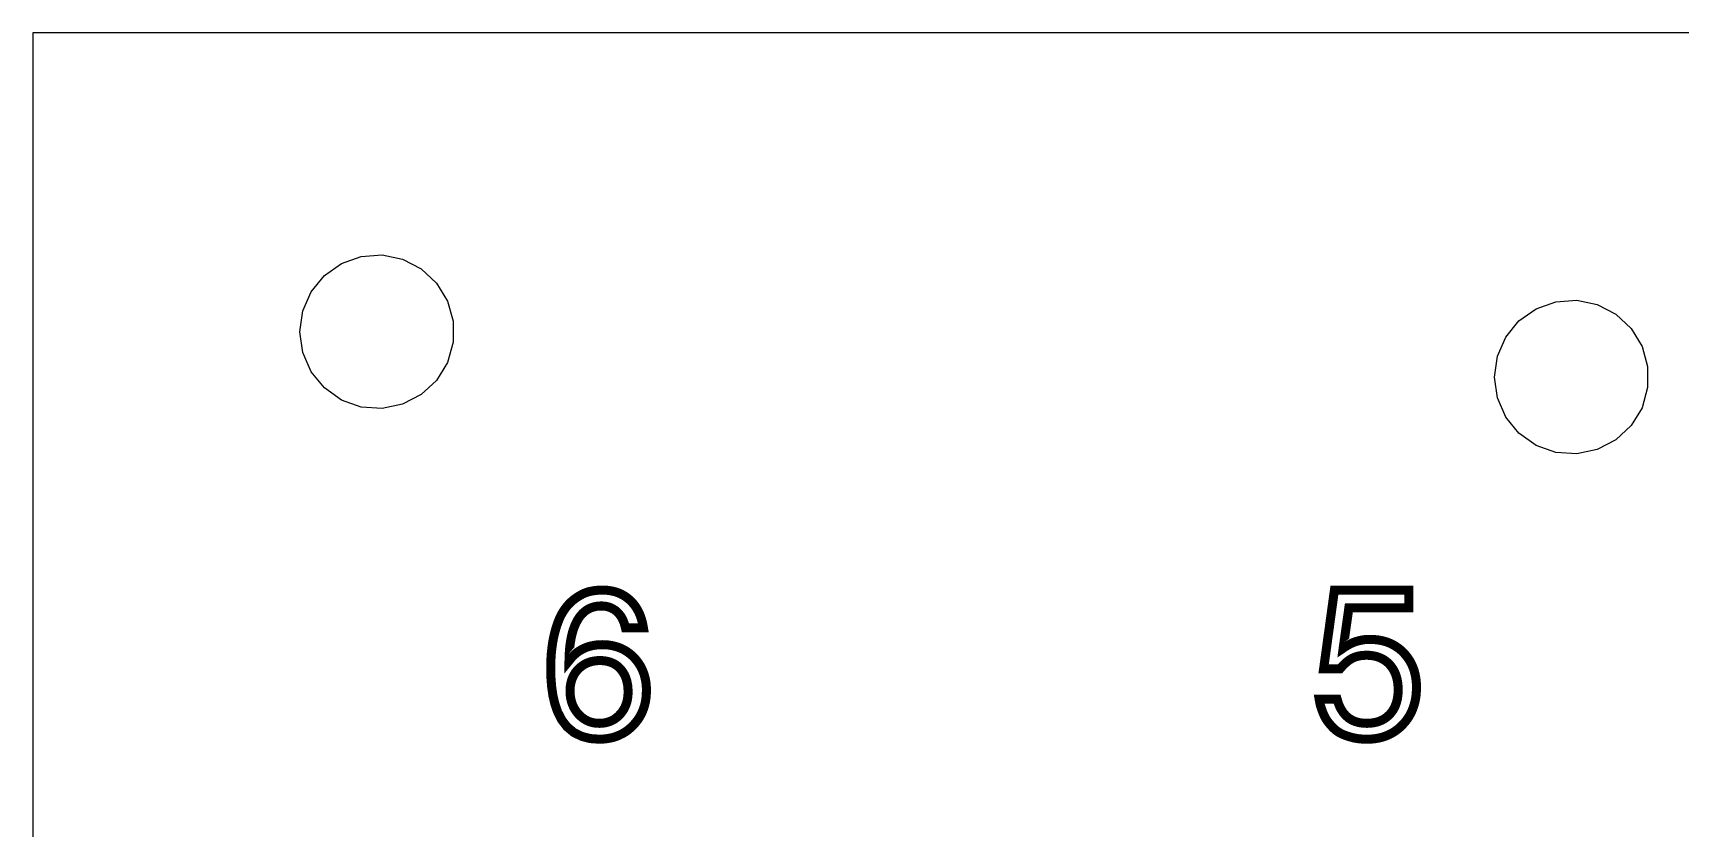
# Model space of a CAD drawing. Header units: metres. Extents: x -109 to 109, y -1 to 43.
# Drawn here: x -109 to -72.6, y 25.04 to 42.6 of the extents above; entities that cross this region are included whole.
import ezdxf

# ---------------------------------------------------------------- set-up
doc = ezdxf.new("R2010")
doc.units = ezdxf.units.M
doc.layers.add('CUT', color=1, linetype='Continuous')
doc.layers.add('MARK', color=5, linetype='Continuous')

msp = doc.modelspace()

# ---------------------------------------------------------------- linework, layer by layer
at = {"layer": 'CUT'}
for points in [[(-109, -1.2), (109, -1.2), (109, -1.2), (109, 42.6), (109, 42.6), (-109, 42.6), (-109, 42.6), (-109, -1.2)], [(-103.1, 36), (-103.037, 36.459), (-102.853, 36.883), (-102.56, 37.242), (-102.182, 37.509), (-101.746, 37.664), (-101.284, 37.696), (-100.831, 37.602), (-100.42, 37.389), (-100.081, 37.073), (-99.841, 36.677), (-99.716, 36.231), (-99.716, 35.769), (-99.841, 35.323), (-100.081, 34.927), (-100.42, 34.611), (-100.831, 34.398), (-101.284, 34.304), (-101.746, 34.336), (-102.182, 34.491), (-102.56, 34.758), (-102.853, 35.117), (-103.037, 35.541), (-103.1, 36)], [(-76.7, 35), (-76.637, 35.459), (-76.453, 35.883), (-76.16, 36.242), (-75.782, 36.509), (-75.346, 36.664), (-74.884, 36.696), (-74.431, 36.602), (-74.02, 36.389), (-73.681, 36.073), (-73.441, 35.677), (-73.316, 35.231), (-73.316, 34.769), (-73.441, 34.323), (-73.681, 33.927), (-74.02, 33.611), (-74.431, 33.398), (-74.884, 33.304), (-75.346, 33.336), (-75.782, 33.491), (-76.16, 33.758), (-76.453, 34.117), (-76.637, 34.541), (-76.7, 35)]]:
    msp.add_lwpolyline(points, close=True, dxfattribs=at)
at = {"layer": 'MARK', "const_width": 0.2}
for points in [[(-97.481, 29.302), (-97.496, 29.235), (-97.509, 29.168), (-97.52, 29.101), (-97.529, 29.033), (-97.537, 28.966), (-97.544, 28.898), (-97.549, 28.83), (-97.553, 28.762), (-97.555, 28.693), (-97.557, 28.625), (-97.558, 28.557), (-97.558, 28.557), (-97.553, 28.362), (-97.538, 28.167), (-97.511, 27.974), (-97.467, 27.784), (-97.403, 27.599), (-97.314, 27.426), (-97.195, 27.272), (-97.045, 27.148), (-96.87, 27.062), (-96.681, 27.014), (-96.487, 27), (-96.487, 27), (-96.411, 27.002), (-96.336, 27.009), (-96.261, 27.021), (-96.187, 27.037), (-96.115, 27.06), (-96.045, 27.088), (-95.977, 27.121), (-95.912, 27.159), (-95.85, 27.203), (-95.792, 27.251), (-95.737, 27.304), (-95.737, 27.304), (-95.686, 27.361), (-95.638, 27.422), (-95.596, 27.486), (-95.558, 27.553), (-95.526, 27.624), (-95.499, 27.696), (-95.478, 27.77), (-95.462, 27.845), (-95.451, 27.922), (-95.445, 27.998), (-95.443, 28.076), (-95.443, 28.076), (-95.444, 28.148), (-95.45, 28.221), (-95.46, 28.293), (-95.475, 28.364), (-95.495, 28.434), (-95.52, 28.502), (-95.549, 28.568), (-95.584, 28.632), (-95.624, 28.693), (-95.668, 28.75), (-95.717, 28.805), (-95.717, 28.805), (-95.768, 28.854), (-95.823, 28.899), (-95.88, 28.94), (-95.941, 28.976), (-96.005, 29.007), (-96.071, 29.033), (-96.139, 29.053), (-96.208, 29.069), (-96.278, 29.08), (-96.348, 29.086), (-96.419, 29.088), (-96.419, 29.088), (-96.496, 29.086), (-96.573, 29.078), (-96.649, 29.064), (-96.723, 29.045), (-96.796, 29.018), (-96.866, 28.985), (-96.932, 28.946), (-96.994, 28.9), (-97.052, 28.849), (-97.104, 28.793), (-97.153, 28.733), (-97.153, 28.733), (-97.151, 28.817), (-97.147, 28.901), (-97.141, 28.985), (-97.133, 29.069), (-97.121, 29.152), (-97.106, 29.235), (-97.088, 29.317), (-97.065, 29.399), (-97.038, 29.478), (-97.005, 29.556), (-96.966, 29.63), (-96.966, 29.63), (-96.935, 29.68), (-96.9, 29.727), (-96.861, 29.77), (-96.819, 29.811), (-96.773, 29.846), (-96.723, 29.877), (-96.67, 29.901), (-96.615, 29.92), (-96.558, 29.933), (-96.5, 29.941), (-96.442, 29.943), (-96.442, 29.943), (-96.407, 29.942), (-96.373, 29.939), (-96.339, 29.935), (-96.305, 29.928), (-96.272, 29.919), (-96.24, 29.907), (-96.208, 29.893), (-96.178, 29.877), (-96.149, 29.859), (-96.121, 29.839), (-96.095, 29.817), (-96.095, 29.817), (-96.068, 29.791), (-96.044, 29.763), (-96.021, 29.734), (-96, 29.703), (-95.981, 29.671), (-95.964, 29.638), (-95.949, 29.604), (-95.936, 29.569), (-95.925, 29.534), (-95.915, 29.498), (-95.906, 29.462), (-95.906, 29.462), (-95.87, 29.462), (-95.834, 29.462), (-95.798, 29.462), (-95.762, 29.462), (-95.726, 29.462), (-95.69, 29.462), (-95.654, 29.462), (-95.618, 29.462), (-95.582, 29.462), (-95.546, 29.462), (-95.51, 29.462), (-95.51, 29.462), (-95.521, 29.524), (-95.534, 29.586), (-95.551, 29.646), (-95.57, 29.707), (-95.593, 29.765), (-95.62, 29.823), (-95.651, 29.878), (-95.685, 29.931), (-95.723, 29.982), (-95.764, 30.029), (-95.809, 30.074), (-95.809, 30.074), (-95.855, 30.112), (-95.903, 30.148), (-95.954, 30.18), (-96.007, 30.208), (-96.062, 30.232), (-96.119, 30.252), (-96.177, 30.267), (-96.235, 30.279), (-96.295, 30.288), (-96.355, 30.292), (-96.415, 30.294), (-96.415, 30.294), (-96.442, 30.294), (-96.469, 30.293), (-96.497, 30.291), (-96.524, 30.289), (-96.552, 30.287), (-96.579, 30.284), (-96.606, 30.28), (-96.633, 30.275), (-96.66, 30.27), (-96.687, 30.264), (-96.714, 30.258), (-96.714, 30.258), (-96.743, 30.25), (-96.773, 30.24), (-96.801, 30.229), (-96.83, 30.217), (-96.858, 30.204), (-96.885, 30.189), (-96.912, 30.174), (-96.938, 30.159), (-96.964, 30.142), (-96.99, 30.125), (-97.015, 30.107), (-97.015, 30.107), (-97.045, 30.085), (-97.074, 30.062), (-97.102, 30.037), (-97.129, 30.011), (-97.155, 29.985), (-97.18, 29.957), (-97.204, 29.929), (-97.227, 29.9), (-97.249, 29.87), (-97.27, 29.839), (-97.29, 29.808), (-97.29, 29.808), (-97.315, 29.765), (-97.338, 29.722), (-97.359, 29.677), (-97.378, 29.632), (-97.396, 29.586), (-97.413, 29.539), (-97.429, 29.492), (-97.443, 29.445), (-97.457, 29.397), (-97.469, 29.35), (-97.481, 29.302)], [(-78.591, 30.294), (-78.741, 30.294), (-78.89, 30.294), (-79.04, 30.294), (-79.19, 30.294), (-79.34, 30.294), (-79.489, 30.294), (-79.639, 30.294), (-79.789, 30.294), (-79.939, 30.294), (-80.088, 30.294), (-80.238, 30.294), (-80.238, 30.294), (-80.26, 30.136), (-80.281, 29.978), (-80.303, 29.82), (-80.325, 29.662), (-80.346, 29.504), (-80.368, 29.347), (-80.39, 29.189), (-80.411, 29.031), (-80.433, 28.873), (-80.455, 28.715), (-80.477, 28.557), (-80.477, 28.557), (-80.443, 28.557), (-80.41, 28.557), (-80.377, 28.557), (-80.344, 28.557), (-80.311, 28.557), (-80.278, 28.557), (-80.245, 28.557), (-80.211, 28.557), (-80.178, 28.557), (-80.145, 28.557), (-80.112, 28.557), (-80.112, 28.557), (-80.091, 28.582), (-80.069, 28.606), (-80.047, 28.63), (-80.024, 28.653), (-80, 28.675), (-79.976, 28.697), (-79.951, 28.718), (-79.925, 28.738), (-79.898, 28.756), (-79.871, 28.773), (-79.842, 28.789), (-79.842, 28.789), (-79.815, 28.801), (-79.788, 28.812), (-79.76, 28.822), (-79.732, 28.83), (-79.703, 28.837), (-79.674, 28.842), (-79.645, 28.847), (-79.615, 28.85), (-79.586, 28.852), (-79.557, 28.854), (-79.527, 28.854), (-79.527, 28.854), (-79.476, 28.853), (-79.424, 28.848), (-79.374, 28.841), (-79.323, 28.83), (-79.274, 28.815), (-79.226, 28.797), (-79.18, 28.775), (-79.136, 28.749), (-79.094, 28.719), (-79.055, 28.686), (-79.018, 28.649), (-79.018, 28.649), (-78.983, 28.607), (-78.951, 28.562), (-78.923, 28.515), (-78.899, 28.465), (-78.879, 28.414), (-78.863, 28.361), (-78.85, 28.308), (-78.841, 28.254), (-78.834, 28.199), (-78.831, 28.144), (-78.829, 28.089), (-78.829, 28.089), (-78.831, 28.036), (-78.834, 27.983), (-78.841, 27.93), (-78.85, 27.877), (-78.863, 27.826), (-78.879, 27.775), (-78.899, 27.726), (-78.923, 27.678), (-78.95, 27.632), (-78.981, 27.589), (-79.016, 27.549), (-79.016, 27.549), (-79.053, 27.513), (-79.093, 27.481), (-79.135, 27.452), (-79.179, 27.426), (-79.226, 27.405), (-79.274, 27.387), (-79.324, 27.374), (-79.374, 27.363), (-79.425, 27.356), (-79.476, 27.352), (-79.527, 27.351), (-79.527, 27.351), (-79.611, 27.355), (-79.693, 27.367), (-79.774, 27.389), (-79.851, 27.422), (-79.922, 27.466), (-79.986, 27.521), (-80.041, 27.584), (-80.087, 27.654), (-80.125, 27.728), (-80.155, 27.806), (-80.179, 27.887), (-80.179, 27.887), (-80.215, 27.887), (-80.251, 27.887), (-80.287, 27.887), (-80.323, 27.887), (-80.359, 27.887), (-80.396, 27.887), (-80.432, 27.887), (-80.468, 27.887), (-80.504, 27.887), (-80.54, 27.887), (-80.576, 27.887), (-80.576, 27.887), (-80.574, 27.876), (-80.572, 27.865), (-80.57, 27.855), (-80.568, 27.844), (-80.566, 27.833), (-80.564, 27.823), (-80.562, 27.812), (-80.56, 27.801), (-80.558, 27.791), (-80.555, 27.78), (-80.553, 27.77), (-80.553, 27.77), (-80.55, 27.756), (-80.546, 27.742), (-80.542, 27.729), (-80.538, 27.716), (-80.533, 27.702), (-80.529, 27.689), (-80.524, 27.676), (-80.52, 27.663), (-80.515, 27.65), (-80.51, 27.636), (-80.506, 27.623), (-80.506, 27.623), (-80.5, 27.607), (-80.493, 27.59), (-80.487, 27.574), (-80.48, 27.558), (-80.473, 27.542), (-80.466, 27.525), (-80.458, 27.51), (-80.451, 27.494), (-80.442, 27.478), (-80.434, 27.463), (-80.425, 27.448), (-80.425, 27.448), (-80.415, 27.432), (-80.404, 27.416), (-80.394, 27.401), (-80.382, 27.386), (-80.371, 27.371), (-80.359, 27.357), (-80.348, 27.342), (-80.336, 27.328), (-80.324, 27.314), (-80.311, 27.3), (-80.299, 27.286), (-80.299, 27.286), (-80.284, 27.27), (-80.269, 27.254), (-80.253, 27.239), (-80.237, 27.225), (-80.221, 27.211), (-80.204, 27.197), (-80.187, 27.184), (-80.169, 27.171), (-80.151, 27.159), (-80.133, 27.148), (-80.114, 27.137), (-80.114, 27.137), (-80.092, 27.126), (-80.07, 27.115), (-80.047, 27.104), (-80.024, 27.095), (-80.001, 27.085), (-79.977, 27.077), (-79.954, 27.069), (-79.93, 27.061), (-79.906, 27.054), (-79.882, 27.047), (-79.858, 27.041), (-79.858, 27.041), (-79.827, 27.033), (-79.797, 27.026), (-79.766, 27.021), (-79.736, 27.016), (-79.705, 27.011), (-79.674, 27.008), (-79.643, 27.005), (-79.612, 27.003), (-79.58, 27.001), (-79.549, 27), (-79.518, 27), (-79.518, 27), (-79.439, 27.002), (-79.359, 27.009), (-79.281, 27.021), (-79.203, 27.039), (-79.127, 27.062), (-79.053, 27.091), (-78.982, 27.126), (-78.913, 27.167), (-78.849, 27.213), (-78.788, 27.264), (-78.731, 27.32), (-78.731, 27.32), (-78.676, 27.381), (-78.626, 27.446), (-78.582, 27.515), (-78.543, 27.587), (-78.51, 27.662), (-78.483, 27.739), (-78.461, 27.818), (-78.444, 27.898), (-78.433, 27.979), (-78.427, 28.061), (-78.424, 28.143), (-78.424, 28.143), (-78.426, 28.219), (-78.432, 28.296), (-78.443, 28.371), (-78.458, 28.446), (-78.478, 28.52), (-78.504, 28.592), (-78.535, 28.662), (-78.571, 28.729), (-78.613, 28.793), (-78.659, 28.853), (-78.71, 28.91), (-78.71, 28.91), (-78.764, 28.962), (-78.822, 29.01), (-78.884, 29.052), (-78.949, 29.09), (-79.016, 29.122), (-79.086, 29.149), (-79.158, 29.17), (-79.231, 29.186), (-79.305, 29.197), (-79.38, 29.203), (-79.455, 29.205), (-79.455, 29.205), (-79.512, 29.203), (-79.57, 29.199), (-79.626, 29.191), (-79.683, 29.179), (-79.738, 29.165), (-79.793, 29.147), (-79.846, 29.126), (-79.898, 29.101), (-79.948, 29.074), (-79.997, 29.044), (-80.044, 29.012), (-80.044, 29.012), (-80.033, 29.093), (-80.022, 29.174), (-80.01, 29.255), (-79.999, 29.336), (-79.987, 29.417), (-79.976, 29.498), (-79.964, 29.579), (-79.953, 29.66), (-79.941, 29.741), (-79.93, 29.822), (-79.919, 29.903), (-79.919, 29.903), (-79.798, 29.903), (-79.677, 29.903), (-79.556, 29.903), (-79.436, 29.903), (-79.315, 29.903), (-79.194, 29.903), (-79.074, 29.903), (-78.953, 29.903), (-78.832, 29.903), (-78.712, 29.903), (-78.591, 29.903), (-78.591, 29.903), (-78.591, 29.938), (-78.591, 29.974), (-78.591, 30.009), (-78.591, 30.045), (-78.591, 30.08), (-78.591, 30.116), (-78.591, 30.152), (-78.591, 30.187), (-78.591, 30.223), (-78.591, 30.258), (-78.591, 30.294)], [(-96.946, 28.55), (-96.911, 28.583), (-96.873, 28.613), (-96.834, 28.64), (-96.792, 28.664), (-96.749, 28.684), (-96.704, 28.701), (-96.658, 28.715), (-96.611, 28.725), (-96.564, 28.732), (-96.516, 28.736), (-96.469, 28.737), (-96.469, 28.737), (-96.422, 28.736), (-96.376, 28.732), (-96.331, 28.725), (-96.286, 28.715), (-96.242, 28.702), (-96.199, 28.685), (-96.157, 28.665), (-96.118, 28.641), (-96.081, 28.614), (-96.046, 28.583), (-96.014, 28.55), (-96.014, 28.55), (-95.983, 28.512), (-95.955, 28.471), (-95.93, 28.428), (-95.909, 28.383), (-95.891, 28.337), (-95.877, 28.289), (-95.866, 28.241), (-95.857, 28.192), (-95.852, 28.143), (-95.849, 28.094), (-95.848, 28.044), (-95.848, 28.044), (-95.849, 27.995), (-95.853, 27.946), (-95.859, 27.897), (-95.869, 27.849), (-95.882, 27.801), (-95.898, 27.755), (-95.917, 27.709), (-95.94, 27.666), (-95.966, 27.624), (-95.995, 27.584), (-96.028, 27.547), (-96.028, 27.547), (-96.06, 27.514), (-96.095, 27.483), (-96.132, 27.455), (-96.171, 27.43), (-96.212, 27.409), (-96.255, 27.39), (-96.299, 27.376), (-96.344, 27.365), (-96.389, 27.357), (-96.436, 27.352), (-96.482, 27.351), (-96.482, 27.351), (-96.53, 27.353), (-96.577, 27.357), (-96.624, 27.365), (-96.67, 27.377), (-96.715, 27.393), (-96.758, 27.412), (-96.8, 27.435), (-96.84, 27.461), (-96.877, 27.49), (-96.913, 27.522), (-96.946, 27.556), (-96.946, 27.556), (-96.978, 27.594), (-97.008, 27.635), (-97.034, 27.678), (-97.058, 27.723), (-97.078, 27.77), (-97.094, 27.817), (-97.108, 27.866), (-97.118, 27.916), (-97.125, 27.966), (-97.129, 28.016), (-97.13, 28.067), (-97.13, 28.067), (-97.129, 28.115), (-97.125, 28.163), (-97.118, 28.211), (-97.108, 28.258), (-97.095, 28.305), (-97.078, 28.35), (-97.058, 28.394), (-97.035, 28.436), (-97.008, 28.477), (-96.978, 28.515), (-96.946, 28.55)]]:
    msp.add_lwpolyline(points, close=True, dxfattribs=at)

doc.saveas('drawing.dxf')
